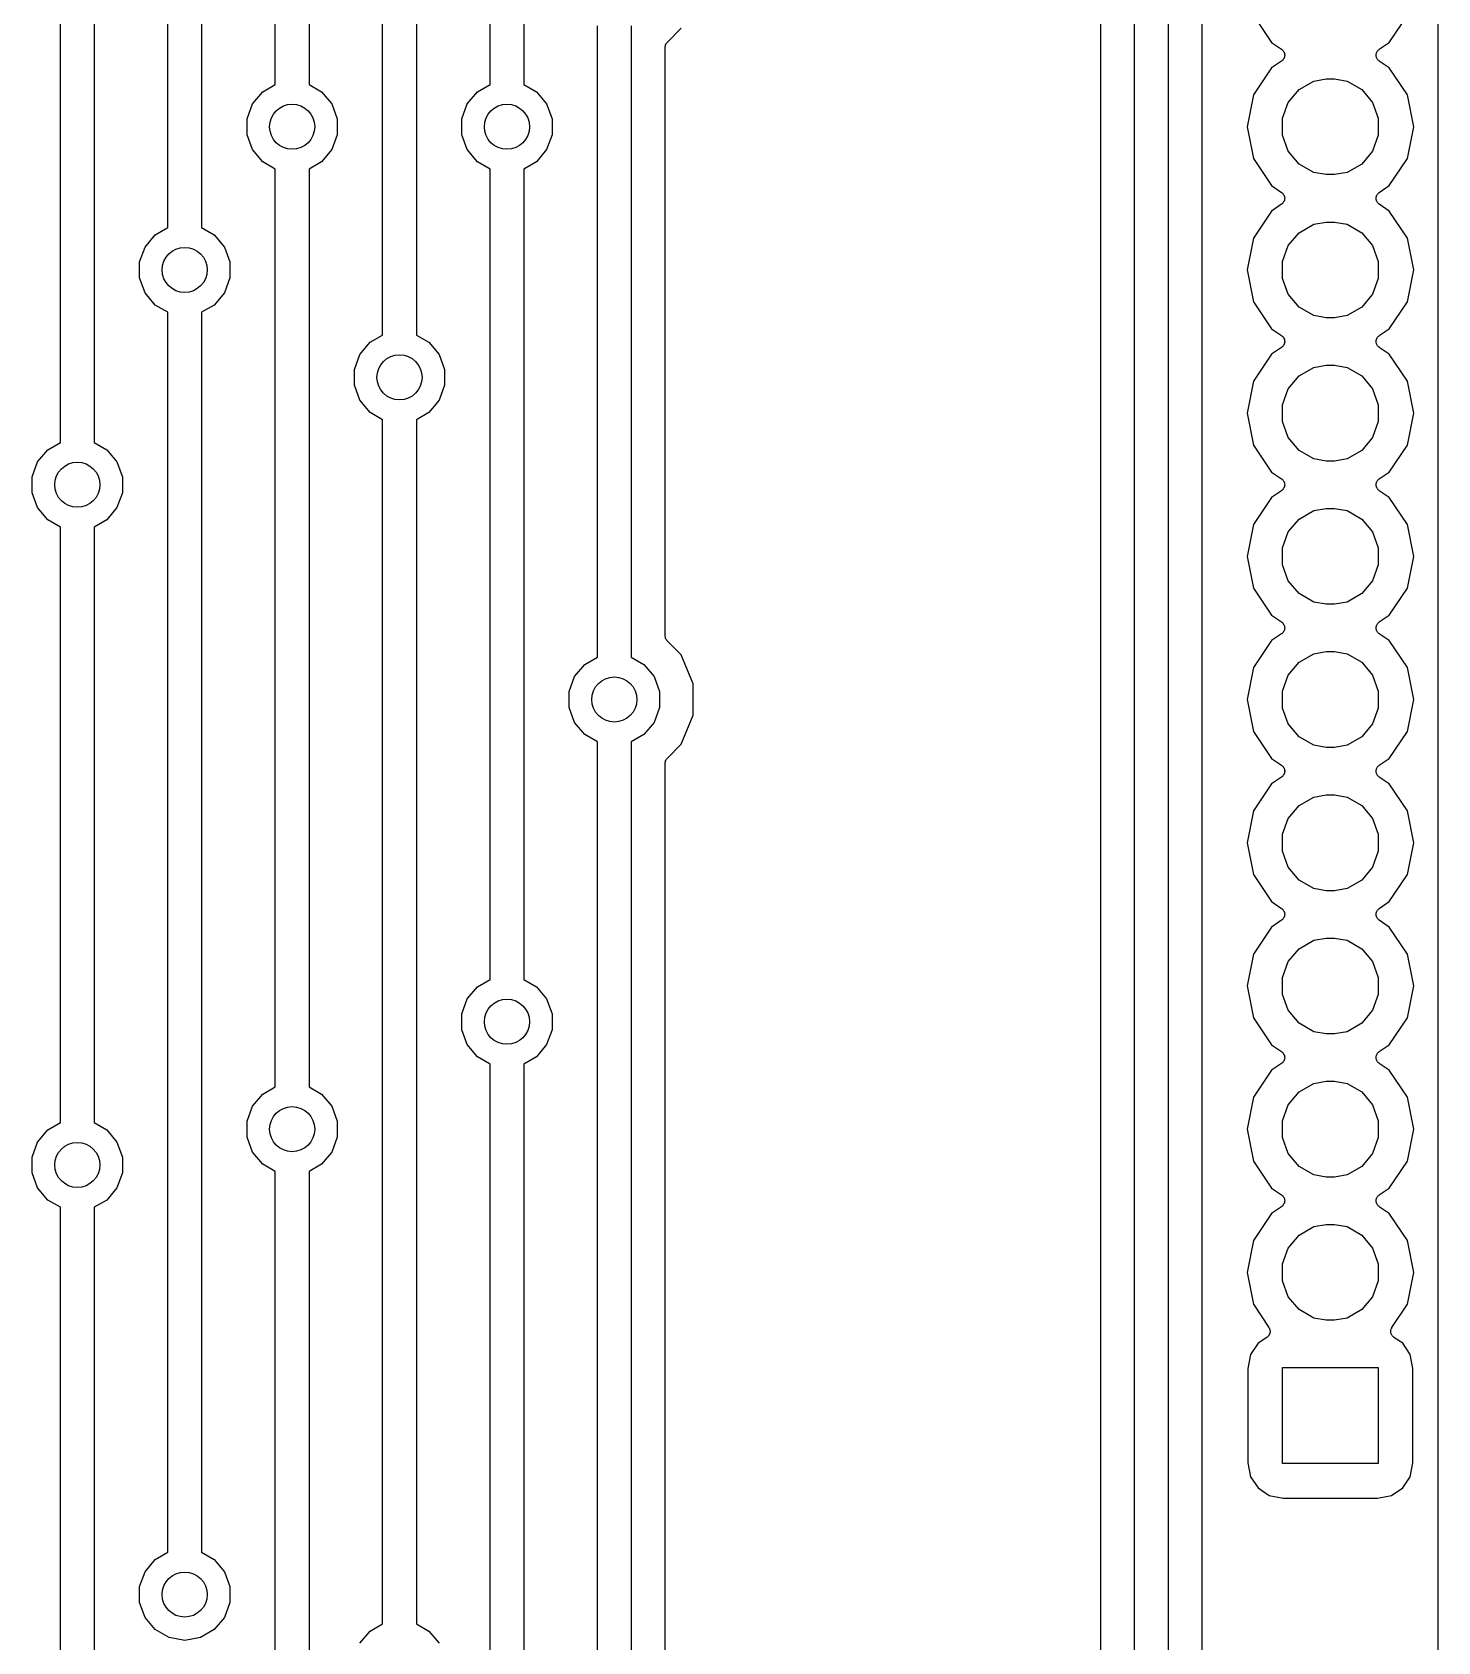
# Model space of a CAD drawing. Extents: x 64 to 244, y -149 to -41.
# Drawn here: x 105.25 to 130.18, y -130.38 to -101.83 of the extents above; entities that cross this region are included whole.
import ezdxf

# ---------------------------------------------------------------- set-up
doc = ezdxf.new("R2010")
doc.units = 0
doc.header["$MEASUREMENT"] = 0
doc.layers.add('BLACK', color=7, linetype='CONTINUOUS')

msp = doc.modelspace()

# ---------------------------------------------------------------- linework, layer by layer
at = {"layer": 'BLACK', "linetype": 'CONTINUOUS'}
for p, q in [((130.175, -41.402), (130.175, -148.463)), ((124.795, -136.409), (124.795, -71.2356)), ((125.395, -71.2356), (125.395, -136.409)), ((125.995, -136.027), (125.995, -71.6175)), ((113.365, -102.754), (113.365, -82.0306)), ((113.965, -82.0306), (113.965, -102.754)), ((109.555, -102.754), (109.555, -84.5706)), ((110.155, -84.5706), (110.155, -102.754)), ((105.745, -109.104), (105.745, -87.1106)), ((106.345, -87.1106), (106.345, -109.104)), ((124.195, -93.3565), (124.195, -136.027)), ((107.65, -105.294), (107.65, -97.9056)), ((108.25, -97.9056), (108.25, -105.294)), ((111.46, -107.199), (111.46, -100.446)), ((112.06, -100.446), (112.06, -107.199)), ((126.904, -101.531), (127.225, -102.01)), ((129.315, -102.01), (129.636, -101.531)), ((115.27, -112.914), (115.27, -101.716)), ((115.87, -101.716), (115.87, -112.914)), ((116.507, -102.008), (116.757, -101.758)), ((116.47, -102.086), (116.475, -102.07)), ((116.471, -102.092), (116.47, -102.086)), ((116.47, -102.098), (116.471, -102.092)), ((116.47, -112.532), (116.47, -102.098)), ((116.475, -102.07), (116.478, -102.054)), ((116.478, -102.054), (116.48, -102.049)), ((116.48, -102.049), (116.482, -102.044)), ((116.482, -102.044), (116.491, -102.03)), ((116.491, -102.03), (116.5, -102.016)), ((116.5, -102.016), (116.504, -102.012)), ((116.504, -102.012), (116.507, -102.008)), ((127.225, -102.01), (127.403, -102.129)), ((127.403, -102.129), (127.413, -102.139)), ((127.413, -102.139), (127.424, -102.147)), ((127.424, -102.147), (127.429, -102.154)), ((127.429, -102.154), (127.435, -102.16)), ((127.435, -102.16), (127.441, -102.172)), ((127.441, -102.172), (127.448, -102.184)), ((127.448, -102.184), (127.45, -102.192)), ((127.45, -102.192), (127.454, -102.199)), ((127.454, -102.199), (127.456, -102.213)), ((129.084, -102.213), (129.086, -102.199)), ((129.086, -102.199), (129.09, -102.192)), ((129.09, -102.192), (129.092, -102.184)), ((129.092, -102.184), (129.099, -102.172)), ((129.099, -102.172), (129.105, -102.16)), ((129.105, -102.16), (129.111, -102.154)), ((129.111, -102.154), (129.116, -102.147)), ((129.116, -102.147), (129.127, -102.139)), ((129.127, -102.139), (129.137, -102.129)), ((129.137, -102.129), (129.315, -102.01)), ((127.225, -102.46), (126.904, -102.939)), ((127.403, -102.341), (127.225, -102.46)), ((127.413, -102.331), (127.403, -102.341)), ((127.424, -102.323), (127.413, -102.331)), ((127.429, -102.316), (127.424, -102.323)), ((127.435, -102.31), (127.429, -102.316)), ((127.441, -102.298), (127.435, -102.31)), ((127.448, -102.286), (127.441, -102.298)), ((127.45, -102.278), (127.448, -102.286)), ((127.454, -102.271), (127.45, -102.278)), ((127.456, -102.257), (127.454, -102.271)), ((127.456, -102.213), (127.459, -102.227)), ((127.459, -102.243), (127.456, -102.257)), ((127.459, -102.227), (127.458, -102.235)), ((127.458, -102.235), (127.459, -102.243)), ((129.081, -102.227), (129.084, -102.213)), ((129.082, -102.235), (129.081, -102.227)), ((129.081, -102.243), (129.082, -102.235)), ((129.084, -102.257), (129.081, -102.243)), ((129.086, -102.271), (129.084, -102.257)), ((129.09, -102.278), (129.086, -102.271)), ((129.092, -102.286), (129.09, -102.278)), ((129.099, -102.298), (129.092, -102.286)), ((129.105, -102.31), (129.099, -102.298)), ((129.111, -102.316), (129.105, -102.31)), ((129.116, -102.323), (129.111, -102.316)), ((129.127, -102.331), (129.116, -102.323)), ((129.137, -102.341), (129.127, -102.331)), ((129.315, -102.46), (129.137, -102.341)), ((129.636, -102.939), (129.315, -102.46)), ((109.333, -102.883), (109.555, -102.754)), ((110.155, -102.754), (110.377, -102.883)), ((113.143, -102.883), (113.365, -102.754)), ((113.965, -102.754), (114.187, -102.883)), ((127.715, -102.844), (127.975, -102.694)), ((127.975, -102.694), (128.196, -102.655)), ((128.196, -102.655), (128.344, -102.655)), ((128.344, -102.655), (128.565, -102.694)), ((128.565, -102.694), (128.825, -102.844)), ((109.151, -103.099), (109.333, -102.883)), ((110.377, -102.883), (110.559, -103.099)), ((112.961, -103.099), (113.143, -102.883)), ((114.187, -102.883), (114.369, -103.099)), ((126.904, -102.939), (126.792, -103.505)), ((127.523, -103.073), (127.715, -102.844)), ((128.825, -102.844), (129.017, -103.073)), ((129.748, -103.505), (129.636, -102.939)), ((109.055, -103.364), (109.151, -103.099)), ((110.559, -103.099), (110.655, -103.364)), ((112.865, -103.364), (112.961, -103.099)), ((114.369, -103.099), (114.465, -103.364)), ((127.42, -103.355), (127.523, -103.073)), ((129.017, -103.073), (129.12, -103.355)), ((109.055, -103.646), (109.055, -103.364)), ((110.655, -103.364), (110.655, -103.646)), ((112.865, -103.646), (112.865, -103.364)), ((114.465, -103.364), (114.465, -103.646)), ((126.792, -103.505), (126.904, -104.071)), ((127.42, -103.655), (127.42, -103.355)), ((129.12, -103.355), (129.12, -103.655)), ((129.636, -104.071), (129.748, -103.505)), ((109.151, -103.911), (109.055, -103.646)), ((109.333, -104.127), (109.151, -103.911)), ((110.559, -103.911), (110.377, -104.127)), ((110.655, -103.646), (110.559, -103.911)), ((112.961, -103.911), (112.865, -103.646)), ((113.143, -104.127), (112.961, -103.911)), ((114.369, -103.911), (114.187, -104.127)), ((114.465, -103.646), (114.369, -103.911)), ((127.523, -103.937), (127.42, -103.655)), ((129.12, -103.655), (129.017, -103.937)), ((109.555, -104.256), (109.333, -104.127)), ((110.377, -104.127), (110.155, -104.256)), ((113.365, -104.256), (113.143, -104.127)), ((114.187, -104.127), (113.965, -104.256)), ((126.904, -104.071), (127.225, -104.55)), ((127.715, -104.166), (127.523, -103.937)), ((127.975, -104.316), (127.715, -104.166)), ((128.825, -104.166), (128.565, -104.316)), ((129.017, -103.937), (128.825, -104.166)), ((129.315, -104.55), (129.636, -104.071)), ((109.555, -120.534), (109.555, -104.256)), ((110.155, -104.256), (110.155, -120.534)), ((113.365, -118.629), (113.365, -104.256)), ((113.965, -104.256), (113.965, -118.629)), ((128.196, -104.355), (127.975, -104.316)), ((128.344, -104.355), (128.196, -104.355)), ((128.565, -104.316), (128.344, -104.355)), ((127.225, -104.55), (127.403, -104.669)), ((127.403, -104.669), (127.413, -104.679)), ((127.413, -104.679), (127.424, -104.687)), ((127.424, -104.687), (127.429, -104.694)), ((127.429, -104.694), (127.435, -104.7)), ((127.435, -104.7), (127.441, -104.712)), ((127.441, -104.712), (127.448, -104.724)), ((127.448, -104.724), (127.45, -104.732)), ((127.45, -104.732), (127.454, -104.739)), ((127.454, -104.739), (127.456, -104.753)), ((127.456, -104.753), (127.459, -104.767)), ((127.459, -104.767), (127.458, -104.775)), ((127.458, -104.775), (127.459, -104.783)), ((129.081, -104.767), (129.084, -104.753)), ((129.082, -104.775), (129.081, -104.767)), ((129.081, -104.783), (129.082, -104.775)), ((129.084, -104.753), (129.086, -104.739)), ((129.086, -104.739), (129.09, -104.732)), ((129.09, -104.732), (129.092, -104.724)), ((129.092, -104.724), (129.099, -104.712)), ((129.099, -104.712), (129.105, -104.7)), ((129.105, -104.7), (129.111, -104.694)), ((129.111, -104.694), (129.116, -104.687)), ((129.116, -104.687), (129.127, -104.679)), ((129.127, -104.679), (129.137, -104.669)), ((129.137, -104.669), (129.315, -104.55)), ((127.225, -105), (126.904, -105.479)), ((127.403, -104.881), (127.225, -105)), ((127.413, -104.871), (127.403, -104.881)), ((127.424, -104.863), (127.413, -104.871)), ((127.429, -104.856), (127.424, -104.863)), ((127.435, -104.85), (127.429, -104.856)), ((127.441, -104.838), (127.435, -104.85)), ((127.448, -104.826), (127.441, -104.838)), ((127.45, -104.818), (127.448, -104.826)), ((127.454, -104.811), (127.45, -104.818)), ((127.456, -104.797), (127.454, -104.811)), ((127.459, -104.783), (127.456, -104.797)), ((129.084, -104.797), (129.081, -104.783)), ((129.086, -104.811), (129.084, -104.797)), ((129.09, -104.818), (129.086, -104.811)), ((129.092, -104.826), (129.09, -104.818)), ((129.099, -104.838), (129.092, -104.826)), ((129.105, -104.85), (129.099, -104.838)), ((129.111, -104.856), (129.105, -104.85)), ((129.116, -104.863), (129.111, -104.856)), ((129.127, -104.871), (129.116, -104.863)), ((129.137, -104.881), (129.127, -104.871)), ((129.315, -105), (129.137, -104.881)), ((129.636, -105.479), (129.315, -105)), ((107.428, -105.423), (107.65, -105.294)), ((108.25, -105.294), (108.472, -105.423)), ((127.715, -105.384), (127.975, -105.234)), ((127.975, -105.234), (128.196, -105.195)), ((128.196, -105.195), (128.344, -105.195)), ((128.344, -105.195), (128.565, -105.234)), ((128.565, -105.234), (128.825, -105.384)), ((107.246, -105.639), (107.428, -105.423)), ((108.472, -105.423), (108.654, -105.639)), ((126.904, -105.479), (126.792, -106.045)), ((127.42, -105.895), (127.523, -105.613)), ((127.523, -105.613), (127.715, -105.384)), ((128.825, -105.384), (129.017, -105.613)), ((129.017, -105.613), (129.12, -105.895)), ((129.748, -106.045), (129.636, -105.479)), ((107.15, -105.904), (107.246, -105.639)), ((107.15, -106.186), (107.15, -105.904)), ((108.654, -105.639), (108.75, -105.904)), ((108.75, -105.904), (108.75, -106.186)), ((127.42, -106.195), (127.42, -105.895)), ((129.12, -105.895), (129.12, -106.195)), ((107.246, -106.451), (107.15, -106.186)), ((108.75, -106.186), (108.654, -106.451)), ((126.792, -106.045), (126.904, -106.611)), ((127.523, -106.477), (127.42, -106.195)), ((129.12, -106.195), (129.017, -106.477)), ((129.636, -106.611), (129.748, -106.045)), ((107.428, -106.667), (107.246, -106.451)), ((108.654, -106.451), (108.472, -106.667)), ((127.715, -106.706), (127.523, -106.477)), ((129.017, -106.477), (128.825, -106.706)), ((107.65, -106.796), (107.428, -106.667)), ((108.472, -106.667), (108.25, -106.796)), ((126.904, -106.611), (127.225, -107.09)), ((127.975, -106.856), (127.715, -106.706)), ((128.825, -106.706), (128.565, -106.856)), ((129.315, -107.09), (129.636, -106.611)), ((107.65, -128.789), (107.65, -106.796)), ((108.25, -106.796), (108.25, -128.789)), ((128.196, -106.895), (127.975, -106.856)), ((128.344, -106.895), (128.196, -106.895)), ((128.565, -106.856), (128.344, -106.895)), ((111.056, -107.544), (111.238, -107.328)), ((111.238, -107.328), (111.46, -107.199)), ((112.06, -107.199), (112.282, -107.328)), ((112.282, -107.328), (112.464, -107.544)), ((127.225, -107.09), (127.403, -107.209)), ((127.403, -107.209), (127.413, -107.219)), ((127.413, -107.219), (127.424, -107.227)), ((127.424, -107.227), (127.429, -107.234)), ((127.429, -107.234), (127.435, -107.24)), ((127.435, -107.24), (127.441, -107.252)), ((127.441, -107.252), (127.448, -107.264)), ((127.448, -107.264), (127.45, -107.272)), ((127.45, -107.272), (127.454, -107.279)), ((127.454, -107.279), (127.456, -107.293)), ((127.456, -107.337), (127.454, -107.351)), ((127.456, -107.293), (127.459, -107.307)), ((127.459, -107.323), (127.456, -107.337)), ((127.459, -107.307), (127.458, -107.315)), ((127.458, -107.315), (127.459, -107.323)), ((129.081, -107.307), (129.084, -107.293)), ((129.082, -107.315), (129.081, -107.307)), ((129.081, -107.323), (129.082, -107.315)), ((129.084, -107.337), (129.081, -107.323)), ((129.084, -107.293), (129.086, -107.279)), ((129.086, -107.351), (129.084, -107.337)), ((129.086, -107.279), (129.09, -107.272)), ((129.09, -107.272), (129.092, -107.264)), ((129.092, -107.264), (129.099, -107.252)), ((129.099, -107.252), (129.105, -107.24)), ((129.105, -107.24), (129.111, -107.234)), ((129.111, -107.234), (129.116, -107.227)), ((129.116, -107.227), (129.127, -107.219)), ((129.127, -107.219), (129.137, -107.209)), ((129.137, -107.209), (129.315, -107.09)), ((110.96, -107.809), (111.056, -107.544)), ((112.464, -107.544), (112.56, -107.809)), ((127.225, -107.54), (126.904, -108.019)), ((127.403, -107.421), (127.225, -107.54)), ((127.413, -107.411), (127.403, -107.421)), ((127.424, -107.403), (127.413, -107.411)), ((127.429, -107.396), (127.424, -107.403)), ((127.435, -107.39), (127.429, -107.396)), ((127.441, -107.378), (127.435, -107.39)), ((127.448, -107.366), (127.441, -107.378)), ((127.45, -107.358), (127.448, -107.366)), ((127.454, -107.351), (127.45, -107.358)), ((129.09, -107.358), (129.086, -107.351)), ((129.092, -107.366), (129.09, -107.358)), ((129.099, -107.378), (129.092, -107.366)), ((129.105, -107.39), (129.099, -107.378)), ((129.111, -107.396), (129.105, -107.39)), ((129.116, -107.403), (129.111, -107.396)), ((129.127, -107.411), (129.116, -107.403)), ((129.137, -107.421), (129.127, -107.411)), ((129.315, -107.54), (129.137, -107.421)), ((129.636, -108.019), (129.315, -107.54)), ((110.96, -108.091), (110.96, -107.809)), ((112.56, -107.809), (112.56, -108.091)), ((127.715, -107.924), (127.975, -107.774)), ((127.975, -107.774), (128.196, -107.735)), ((128.196, -107.735), (128.344, -107.735)), ((128.344, -107.735), (128.565, -107.774)), ((128.565, -107.774), (128.825, -107.924)), ((111.056, -108.356), (110.96, -108.091)), ((112.56, -108.091), (112.464, -108.356)), ((126.904, -108.019), (126.792, -108.585)), ((127.42, -108.435), (127.523, -108.153)), ((127.523, -108.153), (127.715, -107.924)), ((128.825, -107.924), (129.017, -108.153)), ((129.017, -108.153), (129.12, -108.435)), ((129.748, -108.585), (129.636, -108.019)), ((111.238, -108.572), (111.056, -108.356)), ((112.464, -108.356), (112.282, -108.572)), ((127.42, -108.735), (127.42, -108.435)), ((129.12, -108.435), (129.12, -108.735)), ((111.46, -108.701), (111.238, -108.572)), ((111.46, -130.059), (111.46, -108.701)), ((112.282, -108.572), (112.06, -108.701)), ((112.06, -108.701), (112.06, -130.059)), ((126.792, -108.585), (126.904, -109.151)), ((127.523, -109.017), (127.42, -108.735)), ((129.12, -108.735), (129.017, -109.017)), ((129.636, -109.151), (129.748, -108.585)), ((127.715, -109.246), (127.523, -109.017)), ((129.017, -109.017), (128.825, -109.246)), ((105.341, -109.449), (105.523, -109.233)), ((105.523, -109.233), (105.745, -109.104)), ((106.345, -109.104), (106.567, -109.233)), ((106.567, -109.233), (106.749, -109.449)), ((126.904, -109.151), (127.225, -109.63)), ((127.975, -109.396), (127.715, -109.246)), ((128.825, -109.246), (128.565, -109.396)), ((129.315, -109.63), (129.636, -109.151)), ((105.245, -109.714), (105.341, -109.449)), ((106.749, -109.449), (106.845, -109.714)), ((127.225, -109.63), (127.403, -109.749)), ((128.196, -109.435), (127.975, -109.396)), ((128.344, -109.435), (128.196, -109.435)), ((128.565, -109.396), (128.344, -109.435)), ((129.137, -109.749), (129.315, -109.63)), ((105.245, -109.996), (105.245, -109.714)), ((106.845, -109.714), (106.845, -109.996)), ((127.403, -109.749), (127.413, -109.759)), ((127.413, -109.759), (127.424, -109.767)), ((127.424, -109.767), (127.429, -109.774)), ((127.429, -109.774), (127.435, -109.78)), ((127.435, -109.78), (127.441, -109.792)), ((127.441, -109.792), (127.448, -109.804)), ((127.448, -109.906), (127.441, -109.918)), ((127.448, -109.804), (127.45, -109.812)), ((127.45, -109.898), (127.448, -109.906)), ((127.45, -109.812), (127.454, -109.819)), ((127.454, -109.891), (127.45, -109.898)), ((127.454, -109.819), (127.456, -109.833)), ((127.456, -109.877), (127.454, -109.891)), ((127.456, -109.833), (127.459, -109.847)), ((127.459, -109.863), (127.456, -109.877)), ((127.459, -109.847), (127.458, -109.855)), ((127.458, -109.855), (127.459, -109.863)), ((129.081, -109.847), (129.084, -109.833)), ((129.082, -109.855), (129.081, -109.847)), ((129.081, -109.863), (129.082, -109.855)), ((129.084, -109.877), (129.081, -109.863)), ((129.084, -109.833), (129.086, -109.819)), ((129.086, -109.891), (129.084, -109.877)), ((129.086, -109.819), (129.09, -109.812)), ((129.09, -109.898), (129.086, -109.891)), ((129.09, -109.812), (129.092, -109.804)), ((129.092, -109.906), (129.09, -109.898)), ((129.092, -109.804), (129.099, -109.792)), ((129.099, -109.918), (129.092, -109.906)), ((129.099, -109.792), (129.105, -109.78)), ((129.105, -109.78), (129.111, -109.774)), ((129.111, -109.774), (129.116, -109.767)), ((129.116, -109.767), (129.127, -109.759)), ((129.127, -109.759), (129.137, -109.749)), ((105.341, -110.261), (105.245, -109.996)), ((106.845, -109.996), (106.749, -110.261)), ((127.225, -110.08), (126.904, -110.559)), ((127.403, -109.961), (127.225, -110.08)), ((127.413, -109.951), (127.403, -109.961)), ((127.424, -109.943), (127.413, -109.951)), ((127.429, -109.936), (127.424, -109.943)), ((127.435, -109.93), (127.429, -109.936)), ((127.441, -109.918), (127.435, -109.93)), ((129.105, -109.93), (129.099, -109.918)), ((129.111, -109.936), (129.105, -109.93)), ((129.116, -109.943), (129.111, -109.936)), ((129.127, -109.951), (129.116, -109.943)), ((129.137, -109.961), (129.127, -109.951)), ((129.315, -110.08), (129.137, -109.961)), ((129.636, -110.559), (129.315, -110.08)), ((105.523, -110.477), (105.341, -110.261)), ((105.745, -110.606), (105.523, -110.477)), ((106.567, -110.477), (106.345, -110.606)), ((106.749, -110.261), (106.567, -110.477)), ((127.523, -110.693), (127.715, -110.464)), ((127.715, -110.464), (127.975, -110.314)), ((127.975, -110.314), (128.196, -110.275)), ((128.196, -110.275), (128.344, -110.275)), ((128.344, -110.275), (128.565, -110.314)), ((128.565, -110.314), (128.825, -110.464)), ((128.825, -110.464), (129.017, -110.693)), ((105.745, -121.169), (105.745, -110.606)), ((106.345, -110.606), (106.345, -121.169)), ((126.904, -110.559), (126.792, -111.125)), ((127.42, -110.975), (127.523, -110.693)), ((129.017, -110.693), (129.12, -110.975)), ((129.748, -111.125), (129.636, -110.559)), ((127.42, -111.275), (127.42, -110.975)), ((129.12, -110.975), (129.12, -111.275)), ((126.792, -111.125), (126.904, -111.691)), ((127.523, -111.557), (127.42, -111.275)), ((129.12, -111.275), (129.017, -111.557)), ((129.636, -111.691), (129.748, -111.125)), ((127.715, -111.786), (127.523, -111.557)), ((129.017, -111.557), (128.825, -111.786)), ((126.904, -111.691), (127.225, -112.17)), ((127.975, -111.936), (127.715, -111.786)), ((128.825, -111.786), (128.565, -111.936)), ((129.315, -112.17), (129.636, -111.691)), ((127.225, -112.17), (127.403, -112.289)), ((128.196, -111.975), (127.975, -111.936)), ((128.344, -111.975), (128.196, -111.975)), ((128.565, -111.936), (128.344, -111.975)), ((129.137, -112.289), (129.315, -112.17)), ((127.403, -112.289), (127.413, -112.299)), ((127.413, -112.299), (127.424, -112.307)), ((127.424, -112.483), (127.413, -112.491)), ((127.424, -112.307), (127.429, -112.314)), ((127.429, -112.476), (127.424, -112.483)), ((127.429, -112.314), (127.435, -112.32)), ((127.435, -112.47), (127.429, -112.476)), ((127.435, -112.32), (127.441, -112.332)), ((127.441, -112.458), (127.435, -112.47)), ((127.441, -112.332), (127.448, -112.344)), ((127.448, -112.446), (127.441, -112.458)), ((127.448, -112.344), (127.45, -112.352)), ((127.45, -112.438), (127.448, -112.446)), ((127.45, -112.352), (127.454, -112.359)), ((127.454, -112.431), (127.45, -112.438)), ((127.454, -112.359), (127.456, -112.373)), ((127.456, -112.417), (127.454, -112.431)), ((127.456, -112.373), (127.459, -112.387)), ((127.459, -112.403), (127.456, -112.417)), ((127.459, -112.387), (127.458, -112.395)), ((127.458, -112.395), (127.459, -112.403)), ((129.081, -112.387), (129.084, -112.373)), ((129.082, -112.395), (129.081, -112.387)), ((129.081, -112.403), (129.082, -112.395)), ((129.084, -112.417), (129.081, -112.403)), ((129.084, -112.373), (129.086, -112.359)), ((129.086, -112.431), (129.084, -112.417)), ((129.086, -112.359), (129.09, -112.352)), ((129.09, -112.438), (129.086, -112.431)), ((129.09, -112.352), (129.092, -112.344)), ((129.092, -112.446), (129.09, -112.438)), ((129.092, -112.344), (129.099, -112.332)), ((129.099, -112.458), (129.092, -112.446)), ((129.099, -112.332), (129.105, -112.32)), ((129.105, -112.47), (129.099, -112.458)), ((129.105, -112.32), (129.111, -112.314)), ((129.111, -112.476), (129.105, -112.47)), ((129.111, -112.314), (129.116, -112.307)), ((129.116, -112.483), (129.111, -112.476)), ((129.116, -112.307), (129.127, -112.299)), ((129.127, -112.491), (129.116, -112.483)), ((129.127, -112.299), (129.137, -112.289)), ((116.471, -112.538), (116.47, -112.532)), ((116.47, -112.544), (116.471, -112.538)), ((116.475, -112.56), (116.47, -112.544)), ((116.478, -112.576), (116.475, -112.56)), ((116.48, -112.581), (116.478, -112.576)), ((116.482, -112.586), (116.48, -112.581)), ((116.491, -112.6), (116.482, -112.586)), ((116.5, -112.614), (116.491, -112.6)), ((116.504, -112.618), (116.5, -112.614)), ((116.507, -112.622), (116.504, -112.618)), ((116.757, -112.872), (116.507, -112.622)), ((127.225, -112.62), (126.904, -113.099)), ((127.403, -112.501), (127.225, -112.62)), ((127.413, -112.491), (127.403, -112.501)), ((129.137, -112.501), (129.127, -112.491)), ((129.315, -112.62), (129.137, -112.501)), ((129.636, -113.099), (129.315, -112.62)), ((114.866, -113.259), (115.048, -113.043)), ((115.048, -113.043), (115.27, -112.914)), ((115.87, -112.914), (116.092, -113.043)), ((116.092, -113.043), (116.274, -113.259)), ((116.97, -113.387), (116.757, -112.872)), ((127.523, -113.233), (127.715, -113.004)), ((127.715, -113.004), (127.975, -112.854)), ((127.975, -112.854), (128.196, -112.815)), ((128.196, -112.815), (128.344, -112.815)), ((128.344, -112.815), (128.565, -112.854)), ((128.565, -112.854), (128.825, -113.004)), ((128.825, -113.004), (129.017, -113.233)), ((114.77, -113.524), (114.866, -113.259)), ((116.274, -113.259), (116.37, -113.524)), ((126.904, -113.099), (126.792, -113.665)), ((127.42, -113.515), (127.523, -113.233)), ((129.017, -113.233), (129.12, -113.515)), ((129.748, -113.665), (129.636, -113.099)), ((114.77, -113.806), (114.77, -113.524)), ((116.37, -113.524), (116.37, -113.806)), ((116.97, -113.943), (116.97, -113.387)), ((127.42, -113.815), (127.42, -113.515)), ((129.12, -113.515), (129.12, -113.815)), ((114.866, -114.071), (114.77, -113.806)), ((116.37, -113.806), (116.274, -114.071)), ((126.792, -113.665), (126.904, -114.231)), ((127.523, -114.097), (127.42, -113.815)), ((129.12, -113.815), (129.017, -114.097)), ((129.636, -114.231), (129.748, -113.665)), ((115.048, -114.287), (114.866, -114.071)), ((116.274, -114.071), (116.092, -114.287)), ((116.757, -114.458), (116.97, -113.943)), ((127.715, -114.326), (127.523, -114.097)), ((129.017, -114.097), (128.825, -114.326)), ((115.27, -114.416), (115.048, -114.287)), ((115.27, -134.504), (115.27, -114.416)), ((116.092, -114.287), (115.87, -114.416)), ((115.87, -114.416), (115.87, -134.504)), ((116.507, -114.708), (116.757, -114.458)), ((126.904, -114.231), (127.225, -114.71)), ((127.975, -114.476), (127.715, -114.326)), ((128.196, -114.515), (127.975, -114.476)), ((128.565, -114.476), (128.344, -114.515)), ((128.825, -114.326), (128.565, -114.476)), ((129.315, -114.71), (129.636, -114.231)), ((116.47, -114.786), (116.475, -114.77)), ((116.475, -114.77), (116.478, -114.754)), ((116.478, -114.754), (116.48, -114.749)), ((116.48, -114.749), (116.482, -114.744)), ((116.482, -114.744), (116.491, -114.73)), ((116.491, -114.73), (116.5, -114.716)), ((116.5, -114.716), (116.504, -114.712)), ((116.504, -114.712), (116.507, -114.708)), ((127.225, -114.71), (127.403, -114.829)), ((128.344, -114.515), (128.196, -114.515)), ((129.137, -114.829), (129.315, -114.71)), ((116.471, -114.792), (116.47, -114.786)), ((116.47, -114.798), (116.471, -114.792)), ((116.47, -134.122), (116.47, -114.798)), ((127.403, -115.041), (127.225, -115.16)), ((127.403, -114.829), (127.413, -114.839)), ((127.413, -115.031), (127.403, -115.041)), ((127.413, -114.839), (127.424, -114.847)), ((127.424, -115.023), (127.413, -115.031)), ((127.424, -114.847), (127.429, -114.854)), ((127.429, -115.016), (127.424, -115.023)), ((127.429, -114.854), (127.435, -114.86)), ((127.435, -115.01), (127.429, -115.016)), ((127.435, -114.86), (127.441, -114.872)), ((127.441, -114.998), (127.435, -115.01)), ((127.441, -114.872), (127.448, -114.884)), ((127.448, -114.986), (127.441, -114.998)), ((127.448, -114.884), (127.45, -114.892)), ((127.45, -114.978), (127.448, -114.986)), ((127.45, -114.892), (127.454, -114.899)), ((127.454, -114.971), (127.45, -114.978)), ((127.454, -114.899), (127.456, -114.913)), ((127.456, -114.957), (127.454, -114.971)), ((127.456, -114.913), (127.459, -114.927)), ((127.459, -114.943), (127.456, -114.957)), ((127.459, -114.927), (127.458, -114.935)), ((127.458, -114.935), (127.459, -114.943)), ((129.081, -114.927), (129.084, -114.913)), ((129.082, -114.935), (129.081, -114.927)), ((129.081, -114.943), (129.082, -114.935)), ((129.084, -114.957), (129.081, -114.943)), ((129.084, -114.913), (129.086, -114.899)), ((129.086, -114.971), (129.084, -114.957)), ((129.086, -114.899), (129.09, -114.892)), ((129.09, -114.978), (129.086, -114.971)), ((129.09, -114.892), (129.092, -114.884)), ((129.092, -114.986), (129.09, -114.978)), ((129.092, -114.884), (129.099, -114.872)), ((129.099, -114.998), (129.092, -114.986)), ((129.099, -114.872), (129.105, -114.86)), ((129.105, -115.01), (129.099, -114.998)), ((129.105, -114.86), (129.111, -114.854)), ((129.111, -115.016), (129.105, -115.01)), ((129.111, -114.854), (129.116, -114.847)), ((129.116, -115.023), (129.111, -115.016)), ((129.116, -114.847), (129.127, -114.839)), ((129.127, -115.031), (129.116, -115.023)), ((129.127, -114.839), (129.137, -114.829)), ((129.137, -115.041), (129.127, -115.031)), ((129.315, -115.16), (129.137, -115.041)), ((127.225, -115.16), (126.904, -115.639)), ((129.636, -115.639), (129.315, -115.16)), ((127.523, -115.773), (127.715, -115.544)), ((127.715, -115.544), (127.975, -115.394)), ((127.975, -115.394), (128.196, -115.355)), ((128.196, -115.355), (128.344, -115.355)), ((128.344, -115.355), (128.565, -115.394)), ((128.565, -115.394), (128.825, -115.544)), ((128.825, -115.544), (129.017, -115.773)), ((126.904, -115.639), (126.792, -116.205)), ((127.42, -116.055), (127.523, -115.773)), ((129.017, -115.773), (129.12, -116.055)), ((129.748, -116.205), (129.636, -115.639)), ((127.42, -116.355), (127.42, -116.055)), ((129.12, -116.055), (129.12, -116.355)), ((126.792, -116.205), (126.904, -116.771)), ((127.523, -116.637), (127.42, -116.355)), ((129.12, -116.355), (129.017, -116.637)), ((129.636, -116.771), (129.748, -116.205)), ((127.715, -116.866), (127.523, -116.637)), ((129.017, -116.637), (128.825, -116.866)), ((126.904, -116.771), (127.225, -117.25)), ((127.975, -117.016), (127.715, -116.866)), ((128.196, -117.055), (127.975, -117.016)), ((128.565, -117.016), (128.344, -117.055)), ((128.825, -116.866), (128.565, -117.016)), ((129.315, -117.25), (129.636, -116.771)), ((127.225, -117.25), (127.403, -117.369)), ((128.344, -117.055), (128.196, -117.055)), ((129.137, -117.369), (129.315, -117.25)), ((127.403, -117.581), (127.225, -117.7)), ((127.403, -117.369), (127.413, -117.379)), ((127.413, -117.571), (127.403, -117.581)), ((127.413, -117.379), (127.424, -117.387)), ((127.424, -117.563), (127.413, -117.571)), ((127.424, -117.387), (127.429, -117.394)), ((127.429, -117.556), (127.424, -117.563)), ((127.429, -117.394), (127.435, -117.4)), ((127.435, -117.55), (127.429, -117.556)), ((127.435, -117.4), (127.441, -117.412)), ((127.441, -117.538), (127.435, -117.55)), ((127.441, -117.412), (127.448, -117.424)), ((127.448, -117.526), (127.441, -117.538)), ((127.448, -117.424), (127.45, -117.432)), ((127.45, -117.518), (127.448, -117.526)), ((127.45, -117.432), (127.454, -117.439)), ((127.454, -117.511), (127.45, -117.518)), ((127.454, -117.439), (127.456, -117.453)), ((127.456, -117.497), (127.454, -117.511)), ((127.456, -117.453), (127.459, -117.467)), ((127.459, -117.483), (127.456, -117.497)), ((127.459, -117.467), (127.458, -117.475)), ((127.458, -117.475), (127.459, -117.483)), ((129.081, -117.467), (129.084, -117.453)), ((129.082, -117.475), (129.081, -117.467)), ((129.081, -117.483), (129.082, -117.475)), ((129.084, -117.497), (129.081, -117.483)), ((129.084, -117.453), (129.086, -117.439)), ((129.086, -117.511), (129.084, -117.497)), ((129.086, -117.439), (129.09, -117.432)), ((129.09, -117.518), (129.086, -117.511)), ((129.09, -117.432), (129.092, -117.424)), ((129.092, -117.526), (129.09, -117.518)), ((129.092, -117.424), (129.099, -117.412)), ((129.099, -117.538), (129.092, -117.526)), ((129.099, -117.412), (129.105, -117.4)), ((129.105, -117.55), (129.099, -117.538)), ((129.105, -117.4), (129.111, -117.394)), ((129.111, -117.556), (129.105, -117.55)), ((129.111, -117.394), (129.116, -117.387)), ((129.116, -117.563), (129.111, -117.556)), ((129.116, -117.387), (129.127, -117.379)), ((129.127, -117.571), (129.116, -117.563)), ((129.127, -117.379), (129.137, -117.369)), ((129.137, -117.581), (129.127, -117.571)), ((129.315, -117.7), (129.137, -117.581)), ((127.225, -117.7), (126.904, -118.179)), ((127.975, -117.934), (128.196, -117.895)), ((128.196, -117.895), (128.344, -117.895)), ((128.344, -117.895), (128.565, -117.934)), ((129.636, -118.179), (129.315, -117.7)), ((126.904, -118.179), (126.792, -118.745)), ((127.523, -118.313), (127.715, -118.084)), ((127.715, -118.084), (127.975, -117.934)), ((128.565, -117.934), (128.825, -118.084)), ((128.825, -118.084), (129.017, -118.313)), ((129.748, -118.745), (129.636, -118.179)), ((127.42, -118.595), (127.523, -118.313)), ((129.017, -118.313), (129.12, -118.595)), ((112.961, -118.974), (113.143, -118.758)), ((113.143, -118.758), (113.365, -118.629)), ((113.965, -118.629), (114.187, -118.758)), ((114.187, -118.758), (114.369, -118.974)), ((126.792, -118.745), (126.904, -119.311)), ((127.42, -118.895), (127.42, -118.595)), ((129.12, -118.595), (129.12, -118.895)), ((129.636, -119.311), (129.748, -118.745)), ((112.865, -119.239), (112.961, -118.974)), ((114.369, -118.974), (114.465, -119.239)), ((127.523, -119.177), (127.42, -118.895)), ((129.12, -118.895), (129.017, -119.177)), ((112.865, -119.521), (112.865, -119.239)), ((114.465, -119.239), (114.465, -119.521)), ((126.904, -119.311), (127.225, -119.79)), ((127.715, -119.406), (127.523, -119.177)), ((129.017, -119.177), (128.825, -119.406)), ((129.315, -119.79), (129.636, -119.311)), ((112.961, -119.786), (112.865, -119.521)), ((114.465, -119.521), (114.369, -119.786)), ((127.975, -119.556), (127.715, -119.406)), ((128.196, -119.595), (127.975, -119.556)), ((128.344, -119.595), (128.196, -119.595)), ((128.565, -119.556), (128.344, -119.595)), ((128.825, -119.406), (128.565, -119.556)), ((113.143, -120.002), (112.961, -119.786)), ((114.369, -119.786), (114.187, -120.002)), ((127.225, -119.79), (127.403, -119.909)), ((127.403, -119.909), (127.413, -119.919)), ((129.127, -119.919), (129.137, -119.909)), ((129.137, -119.909), (129.315, -119.79)), ((113.365, -120.131), (113.143, -120.002)), ((113.365, -141.489), (113.365, -120.131)), ((114.187, -120.002), (113.965, -120.131)), ((113.965, -120.131), (113.965, -141.489)), ((127.403, -120.121), (127.225, -120.24)), ((127.413, -120.111), (127.403, -120.121)), ((127.413, -119.919), (127.424, -119.927)), ((127.424, -120.103), (127.413, -120.111)), ((127.424, -119.927), (127.429, -119.934)), ((127.429, -120.096), (127.424, -120.103)), ((127.429, -119.934), (127.435, -119.94)), ((127.435, -120.09), (127.429, -120.096)), ((127.435, -119.94), (127.441, -119.952)), ((127.441, -120.078), (127.435, -120.09)), ((127.441, -119.952), (127.448, -119.964)), ((127.448, -120.066), (127.441, -120.078)), ((127.448, -119.964), (127.45, -119.972)), ((127.45, -120.058), (127.448, -120.066)), ((127.45, -119.972), (127.454, -119.979)), ((127.454, -120.051), (127.45, -120.058)), ((127.454, -119.979), (127.456, -119.993)), ((127.456, -120.037), (127.454, -120.051)), ((127.456, -119.993), (127.459, -120.007)), ((127.459, -120.023), (127.456, -120.037)), ((127.459, -120.007), (127.458, -120.015)), ((127.458, -120.015), (127.459, -120.023)), ((129.081, -120.007), (129.084, -119.993)), ((129.082, -120.015), (129.081, -120.007)), ((129.081, -120.023), (129.082, -120.015)), ((129.084, -120.037), (129.081, -120.023)), ((129.084, -119.993), (129.086, -119.979)), ((129.086, -120.051), (129.084, -120.037)), ((129.086, -119.979), (129.09, -119.972)), ((129.09, -120.058), (129.086, -120.051)), ((129.09, -119.972), (129.092, -119.964)), ((129.092, -120.066), (129.09, -120.058)), ((129.092, -119.964), (129.099, -119.952)), ((129.099, -120.078), (129.092, -120.066)), ((129.099, -119.952), (129.105, -119.94)), ((129.105, -120.09), (129.099, -120.078)), ((129.105, -119.94), (129.111, -119.934)), ((129.111, -120.096), (129.105, -120.09)), ((129.111, -119.934), (129.116, -119.927)), ((129.116, -120.103), (129.111, -120.096)), ((129.116, -119.927), (129.127, -119.919)), ((129.127, -120.111), (129.116, -120.103)), ((129.137, -120.121), (129.127, -120.111)), ((129.315, -120.24), (129.137, -120.121)), ((127.225, -120.24), (126.904, -120.719)), ((127.715, -120.624), (127.975, -120.474)), ((127.975, -120.474), (128.196, -120.435)), ((128.196, -120.435), (128.344, -120.435)), ((128.344, -120.435), (128.565, -120.474)), ((128.565, -120.474), (128.825, -120.624)), ((129.636, -120.719), (129.315, -120.24)), ((109.151, -120.879), (109.333, -120.663)), ((109.333, -120.663), (109.555, -120.534)), ((110.155, -120.534), (110.377, -120.663)), ((110.377, -120.663), (110.559, -120.879)), ((126.904, -120.719), (126.792, -121.285)), ((127.523, -120.853), (127.715, -120.624)), ((128.825, -120.624), (129.017, -120.853)), ((129.748, -121.285), (129.636, -120.719)), ((109.055, -121.144), (109.151, -120.879)), ((110.559, -120.879), (110.655, -121.144)), ((127.42, -121.135), (127.523, -120.853)), ((129.017, -120.853), (129.12, -121.135)), ((105.341, -121.514), (105.523, -121.298)), ((105.523, -121.298), (105.745, -121.169)), ((106.345, -121.169), (106.567, -121.298)), ((106.567, -121.298), (106.749, -121.514)), ((109.055, -121.426), (109.055, -121.144)), ((110.655, -121.144), (110.655, -121.426)), ((126.792, -121.285), (126.904, -121.851)), ((127.42, -121.435), (127.42, -121.135)), ((129.12, -121.135), (129.12, -121.435)), ((129.636, -121.851), (129.748, -121.285)), ((105.245, -121.779), (105.341, -121.514)), ((106.749, -121.514), (106.845, -121.779)), ((109.151, -121.691), (109.055, -121.426)), ((110.655, -121.426), (110.559, -121.691)), ((127.523, -121.717), (127.42, -121.435)), ((129.12, -121.435), (129.017, -121.717)), ((105.245, -122.061), (105.245, -121.779)), ((106.845, -121.779), (106.845, -122.061)), ((109.333, -121.907), (109.151, -121.691)), ((109.555, -122.036), (109.333, -121.907)), ((110.377, -121.907), (110.155, -122.036)), ((110.559, -121.691), (110.377, -121.907)), ((126.904, -121.851), (127.225, -122.33)), ((127.715, -121.946), (127.523, -121.717)), ((129.017, -121.717), (128.825, -121.946)), ((129.315, -122.33), (129.636, -121.851)), ((105.341, -122.326), (105.245, -122.061)), ((106.845, -122.061), (106.749, -122.326)), ((109.555, -144.029), (109.555, -122.036)), ((110.155, -122.036), (110.155, -144.029)), ((127.975, -122.096), (127.715, -121.946)), ((128.196, -122.135), (127.975, -122.096)), ((128.344, -122.135), (128.196, -122.135)), ((128.565, -122.096), (128.344, -122.135)), ((128.825, -121.946), (128.565, -122.096)), ((105.523, -122.542), (105.341, -122.326)), ((106.749, -122.326), (106.567, -122.542)), ((127.225, -122.33), (127.403, -122.449)), ((127.403, -122.449), (127.413, -122.459)), ((127.413, -122.459), (127.424, -122.467)), ((127.424, -122.467), (127.429, -122.474)), ((127.429, -122.474), (127.435, -122.48)), ((129.105, -122.48), (129.111, -122.474)), ((129.111, -122.474), (129.116, -122.467)), ((129.116, -122.467), (129.127, -122.459)), ((129.127, -122.459), (129.137, -122.449)), ((129.137, -122.449), (129.315, -122.33)), ((105.745, -122.671), (105.523, -122.542)), ((105.745, -146.569), (105.745, -122.671)), ((106.567, -122.542), (106.345, -122.671)), ((106.345, -122.671), (106.345, -146.569)), ((127.403, -122.661), (127.225, -122.78)), ((127.413, -122.651), (127.403, -122.661)), ((127.424, -122.643), (127.413, -122.651)), ((127.429, -122.636), (127.424, -122.643)), ((127.435, -122.63), (127.429, -122.636)), ((127.435, -122.48), (127.441, -122.492)), ((127.441, -122.618), (127.435, -122.63)), ((127.441, -122.492), (127.448, -122.504)), ((127.448, -122.606), (127.441, -122.618)), ((127.448, -122.504), (127.45, -122.512)), ((127.45, -122.598), (127.448, -122.606)), ((127.45, -122.512), (127.454, -122.519)), ((127.454, -122.591), (127.45, -122.598)), ((127.454, -122.519), (127.456, -122.533)), ((127.456, -122.577), (127.454, -122.591)), ((127.456, -122.533), (127.459, -122.547)), ((127.459, -122.563), (127.456, -122.577)), ((127.459, -122.547), (127.458, -122.555)), ((127.458, -122.555), (127.459, -122.563)), ((129.081, -122.547), (129.084, -122.533)), ((129.082, -122.555), (129.081, -122.547)), ((129.081, -122.563), (129.082, -122.555)), ((129.084, -122.577), (129.081, -122.563)), ((129.084, -122.533), (129.086, -122.519)), ((129.086, -122.591), (129.084, -122.577)), ((129.086, -122.519), (129.09, -122.512)), ((129.09, -122.598), (129.086, -122.591)), ((129.09, -122.512), (129.092, -122.504)), ((129.092, -122.606), (129.09, -122.598)), ((129.092, -122.504), (129.099, -122.492)), ((129.099, -122.618), (129.092, -122.606)), ((129.099, -122.492), (129.105, -122.48)), ((129.105, -122.63), (129.099, -122.618)), ((129.111, -122.636), (129.105, -122.63)), ((129.116, -122.643), (129.111, -122.636)), ((129.127, -122.651), (129.116, -122.643)), ((129.137, -122.661), (129.127, -122.651)), ((129.315, -122.78), (129.137, -122.661)), ((127.225, -122.78), (126.904, -123.259)), ((127.715, -123.164), (127.975, -123.014)), ((127.975, -123.014), (128.196, -122.975)), ((128.196, -122.975), (128.344, -122.975)), ((128.344, -122.975), (128.565, -123.014)), ((128.565, -123.014), (128.825, -123.164)), ((129.636, -123.259), (129.315, -122.78)), ((126.904, -123.259), (126.792, -123.825)), ((127.523, -123.393), (127.715, -123.164)), ((128.825, -123.164), (129.017, -123.393)), ((129.748, -123.825), (129.636, -123.259)), ((127.42, -123.675), (127.523, -123.393)), ((129.017, -123.393), (129.12, -123.675)), ((126.792, -123.825), (126.904, -124.391)), ((127.42, -123.975), (127.42, -123.675)), ((129.12, -123.675), (129.12, -123.975)), ((129.636, -124.391), (129.748, -123.825)), ((127.523, -124.257), (127.42, -123.975)), ((129.12, -123.975), (129.017, -124.257)), ((126.904, -124.391), (127.179, -124.802)), ((127.715, -124.486), (127.523, -124.257)), ((129.017, -124.257), (128.825, -124.486)), ((129.361, -124.802), (129.636, -124.391)), ((127.975, -124.636), (127.715, -124.486)), ((128.196, -124.675), (127.975, -124.636)), ((128.344, -124.675), (128.196, -124.675)), ((128.565, -124.636), (128.344, -124.675)), ((128.825, -124.486), (128.565, -124.636)), ((127.144, -124.978), (126.987, -125.082)), ((127.152, -124.97), (127.144, -124.978)), ((127.161, -124.964), (127.152, -124.97)), ((127.168, -124.955), (127.161, -124.964)), ((127.176, -124.947), (127.168, -124.955)), ((127.181, -124.938), (127.176, -124.947)), ((127.179, -124.802), (127.183, -124.812)), ((127.187, -124.929), (127.181, -124.938)), ((127.183, -124.812), (127.189, -124.821)), ((127.19, -124.918), (127.187, -124.929)), ((127.189, -124.821), (127.192, -124.832)), ((127.195, -124.908), (127.19, -124.918)), ((127.192, -124.832), (127.197, -124.842)), ((127.196, -124.897), (127.195, -124.908)), ((127.199, -124.886), (127.196, -124.897)), ((127.197, -124.842), (127.197, -124.853)), ((127.197, -124.853), (127.2, -124.864)), ((127.2, -124.864), (127.199, -124.875)), ((127.199, -124.875), (127.199, -124.886)), ((129.34, -124.864), (129.343, -124.853)), ((129.341, -124.875), (129.34, -124.864)), ((129.341, -124.886), (129.341, -124.875)), ((129.344, -124.897), (129.341, -124.886)), ((129.343, -124.842), (129.348, -124.832)), ((129.343, -124.853), (129.343, -124.842)), ((129.345, -124.908), (129.344, -124.897)), ((129.35, -124.918), (129.345, -124.908)), ((129.348, -124.832), (129.351, -124.821)), ((129.353, -124.929), (129.35, -124.918)), ((129.351, -124.821), (129.357, -124.812)), ((129.359, -124.938), (129.353, -124.929)), ((129.357, -124.812), (129.361, -124.802)), ((129.364, -124.947), (129.359, -124.938)), ((129.372, -124.955), (129.364, -124.947)), ((129.379, -124.964), (129.372, -124.955)), ((129.388, -124.97), (129.379, -124.964)), ((129.396, -124.978), (129.388, -124.97)), ((129.553, -125.082), (129.396, -124.978)), ((126.855, -125.281), (126.806, -125.528)), ((126.987, -125.082), (126.855, -125.281)), ((129.685, -125.281), (129.553, -125.082)), ((129.734, -125.528), (129.685, -125.281)), ((126.806, -125.528), (126.806, -127.202)), ((127.42, -127.215), (127.42, -125.515)), ((127.42, -125.515), (129.12, -125.515)), ((129.12, -125.515), (129.12, -127.215)), ((129.734, -127.202), (129.734, -125.528)), ((126.806, -127.202), (126.855, -127.449)), ((129.12, -127.215), (127.42, -127.215)), ((129.685, -127.449), (129.734, -127.202)), ((126.855, -127.449), (126.987, -127.648)), ((129.553, -127.648), (129.685, -127.449)), ((126.987, -127.648), (127.186, -127.78)), ((127.186, -127.78), (127.433, -127.829)), ((127.433, -127.829), (129.107, -127.829)), ((129.107, -127.829), (129.354, -127.78)), ((129.354, -127.78), (129.553, -127.648)), ((107.246, -129.134), (107.428, -128.918)), ((107.428, -128.918), (107.65, -128.789)), ((108.25, -128.789), (108.472, -128.918)), ((108.472, -128.918), (108.654, -129.134)), ((107.15, -129.399), (107.246, -129.134)), ((108.654, -129.134), (108.75, -129.399)), ((107.15, -129.681), (107.15, -129.399)), ((108.75, -129.399), (108.75, -129.681)), ((107.246, -129.946), (107.15, -129.681)), ((108.75, -129.681), (108.654, -129.946)), ((107.428, -130.162), (107.246, -129.946)), ((107.672, -130.303), (107.428, -130.162)), ((108.472, -130.162), (108.228, -130.303)), ((108.654, -129.946), (108.472, -130.162)), ((111.238, -130.188), (111.46, -130.059)), ((112.06, -130.059), (112.282, -130.188)), ((107.95, -130.352), (107.672, -130.303)), ((108.228, -130.303), (107.95, -130.352)), ((111.056, -130.404), (111.238, -130.188)), ((112.282, -130.188), (112.464, -130.404))]:
    msp.add_line(p, q, dxfattribs=at)
at = {"layer": 'BLACK'}
for centre in [(109.855, -103.505), (113.665, -103.505), (107.95, -106.045), (111.76, -107.95), (106.045, -109.855), (115.57, -113.665), (113.665, -119.38), (109.855, -121.285), (106.045, -121.92), (107.95, -129.54)]:
    msp.add_circle(centre, 0.4, dxfattribs=at)

doc.saveas('drawing.dxf')
